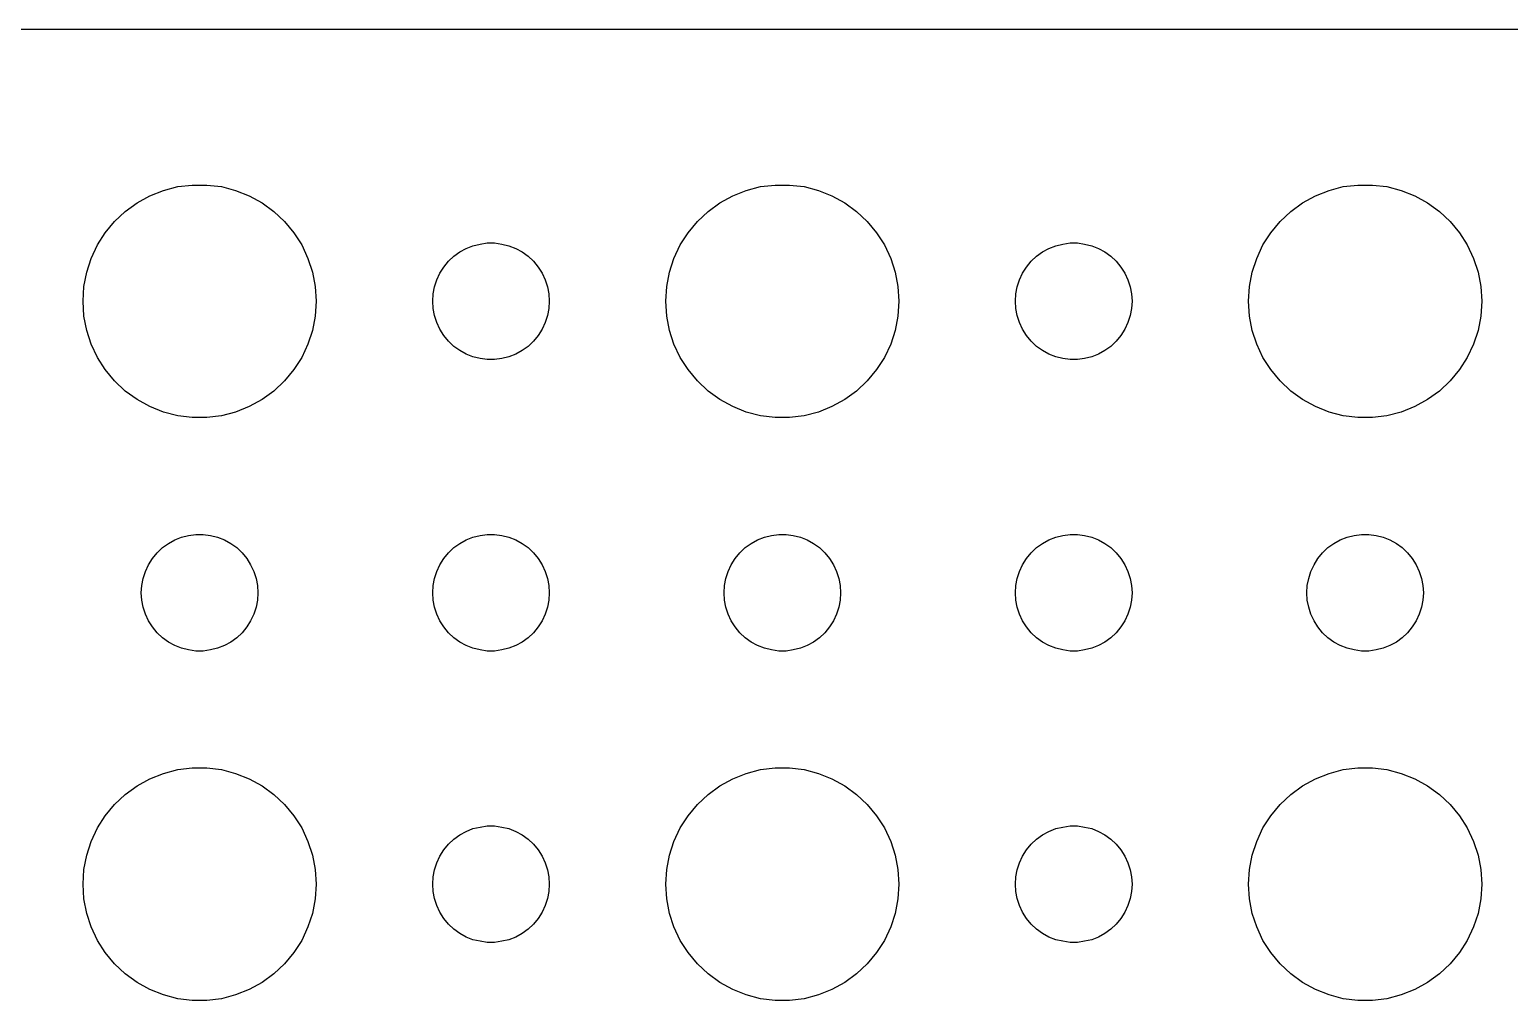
# Model space of a CAD drawing. Header units: metres. Extents: x -134 to 134, y 518 to 1078.
# Drawn here: x 63.12 to 101.21, y 1053.01 to 1077.99 of the extents above; entities that cross this region are included whole.
import ezdxf

# ---------------------------------------------------------------- set-up
doc = ezdxf.new("R2010")
doc.units = ezdxf.units.M

msp = doc.modelspace()

# ---------------------------------------------------------------- linework, layer by layer
for p, q in [((129.814, 1077.99), (-129.814, 1077.99)), ((66.2227, 1073.71), (66.573, 1073.85)), ((66.573, 1073.85), (66.9379, 1073.95)), ((66.9379, 1073.95), (67.3116, 1073.99)), ((67.3116, 1073.99), (67.6884, 1073.99)), ((67.6884, 1073.99), (68.0621, 1073.95)), ((68.0621, 1073.95), (68.427, 1073.85)), ((68.427, 1073.85), (68.7773, 1073.71)), ((81.2227, 1073.71), (81.573, 1073.85)), ((81.573, 1073.85), (81.9379, 1073.95)), ((81.9379, 1073.95), (82.3116, 1073.99)), ((82.3116, 1073.99), (82.6884, 1073.99)), ((82.6884, 1073.99), (83.0621, 1073.95)), ((83.0621, 1073.95), (83.427, 1073.85)), ((83.427, 1073.85), (83.7773, 1073.71)), ((96.2227, 1073.71), (96.573, 1073.85)), ((96.573, 1073.85), (96.9379, 1073.95)), ((96.9379, 1073.95), (97.3116, 1073.99)), ((97.3116, 1073.99), (97.6884, 1073.99)), ((97.6884, 1073.99), (98.0621, 1073.95)), ((98.0621, 1073.95), (98.427, 1073.85)), ((98.427, 1073.85), (98.7773, 1073.71)), ((65.5877, 1073.31), (65.8925, 1073.53)), ((65.8925, 1073.53), (66.2227, 1073.71)), ((68.7773, 1073.71), (69.1075, 1073.53)), ((69.1075, 1073.53), (69.4123, 1073.31)), ((80.5877, 1073.31), (80.8925, 1073.53)), ((80.8925, 1073.53), (81.2227, 1073.71)), ((83.7773, 1073.71), (84.1075, 1073.53)), ((84.1075, 1073.53), (84.4123, 1073.31)), ((95.5877, 1073.31), (95.8925, 1073.53)), ((95.8925, 1073.53), (96.2227, 1073.71)), ((98.7773, 1073.71), (99.1075, 1073.53)), ((99.1075, 1073.53), (99.4123, 1073.31)), ((65.073, 1072.76), (65.3131, 1073.05)), ((65.3131, 1073.05), (65.5877, 1073.31)), ((69.4123, 1073.31), (69.6869, 1073.05)), ((69.6869, 1073.05), (69.927, 1072.76)), ((80.073, 1072.76), (80.3131, 1073.05)), ((80.3131, 1073.05), (80.5877, 1073.31)), ((84.4123, 1073.31), (84.6869, 1073.05)), ((84.6869, 1073.05), (84.927, 1072.76)), ((95.073, 1072.76), (95.3131, 1073.05)), ((95.3131, 1073.05), (95.5877, 1073.31)), ((99.4123, 1073.31), (99.6869, 1073.05)), ((99.6869, 1073.05), (99.927, 1072.76)), ((64.8711, 1072.45), (65.073, 1072.76)), ((69.927, 1072.76), (70.1289, 1072.45)), ((79.8711, 1072.45), (80.073, 1072.76)), ((84.927, 1072.76), (85.1289, 1072.45)), ((94.8711, 1072.45), (95.073, 1072.76)), ((99.927, 1072.76), (100.129, 1072.45)), ((64.7107, 1072.1), (64.8711, 1072.45)), ((70.1289, 1072.45), (70.2893, 1072.1)), ((74.0439, 1072.16), (74.1963, 1072.27)), ((74.1963, 1072.27), (74.3613, 1072.36)), ((74.3613, 1072.36), (74.5365, 1072.43)), ((74.5365, 1072.43), (74.7189, 1072.47)), ((74.7189, 1072.47), (74.9058, 1072.5)), ((74.9058, 1072.5), (75.0942, 1072.5)), ((75.0942, 1072.5), (75.2811, 1072.47)), ((75.2811, 1072.47), (75.4635, 1072.43)), ((75.4635, 1072.43), (75.6387, 1072.36)), ((75.6387, 1072.36), (75.8037, 1072.27)), ((75.8037, 1072.27), (75.9561, 1072.16)), ((79.7107, 1072.1), (79.8711, 1072.45)), ((85.1289, 1072.45), (85.2893, 1072.1)), ((89.0439, 1072.16), (89.1963, 1072.27)), ((89.1963, 1072.27), (89.3613, 1072.36)), ((89.3613, 1072.36), (89.5365, 1072.43)), ((89.5365, 1072.43), (89.7189, 1072.47)), ((89.7189, 1072.47), (89.9058, 1072.5)), ((89.9058, 1072.5), (90.0942, 1072.5)), ((90.0942, 1072.5), (90.2811, 1072.47)), ((90.2811, 1072.47), (90.4635, 1072.43)), ((90.4635, 1072.43), (90.6387, 1072.36)), ((90.6387, 1072.36), (90.8037, 1072.27)), ((90.8037, 1072.27), (90.9561, 1072.16)), ((94.7107, 1072.1), (94.8711, 1072.45)), ((100.129, 1072.45), (100.289, 1072.1)), ((64.5943, 1071.75), (64.7107, 1072.1)), ((70.2893, 1072.1), (70.4057, 1071.75)), ((73.6855, 1071.72), (73.7865, 1071.88)), ((73.7865, 1071.88), (73.9065, 1072.03)), ((73.9065, 1072.03), (74.0439, 1072.16)), ((75.9561, 1072.16), (76.0934, 1072.03)), ((76.0934, 1072.03), (76.2135, 1071.88)), ((76.2135, 1071.88), (76.3145, 1071.72)), ((79.5943, 1071.75), (79.7107, 1072.1)), ((85.2893, 1072.1), (85.4057, 1071.75)), ((88.6855, 1071.72), (88.7865, 1071.88)), ((88.7865, 1071.88), (88.9065, 1072.03)), ((88.9065, 1072.03), (89.0439, 1072.16)), ((90.9561, 1072.16), (91.0934, 1072.03)), ((91.0934, 1072.03), (91.2135, 1071.88)), ((91.2135, 1071.88), (91.3145, 1071.72)), ((94.5943, 1071.75), (94.7107, 1072.1)), ((100.289, 1072.1), (100.406, 1071.75)), ((64.5237, 1071.38), (64.5943, 1071.75)), ((70.4057, 1071.75), (70.4763, 1071.38)), ((73.5471, 1071.37), (73.6053, 1071.55)), ((73.6053, 1071.55), (73.6855, 1071.72)), ((76.3145, 1071.72), (76.3947, 1071.55)), ((76.3947, 1071.55), (76.4529, 1071.37)), ((79.5237, 1071.38), (79.5943, 1071.75)), ((85.4057, 1071.75), (85.4763, 1071.38)), ((88.5471, 1071.37), (88.6053, 1071.55)), ((88.6053, 1071.55), (88.6855, 1071.72)), ((91.3145, 1071.72), (91.3947, 1071.55)), ((91.3947, 1071.55), (91.4529, 1071.37)), ((94.5237, 1071.38), (94.5943, 1071.75)), ((100.406, 1071.75), (100.476, 1071.38)), ((64.5, 1071), (64.5237, 1071.38)), ((70.4763, 1071.38), (70.5, 1071)), ((73.5, 1071), (73.5118, 1071.19)), ((73.5118, 1071.19), (73.5471, 1071.37)), ((76.4529, 1071.37), (76.4882, 1071.19)), ((76.4882, 1071.19), (76.5, 1071)), ((79.5, 1071), (79.5237, 1071.38)), ((85.4763, 1071.38), (85.5, 1071)), ((88.5, 1071), (88.5118, 1071.19)), ((88.5118, 1071.19), (88.5471, 1071.37)), ((91.4529, 1071.37), (91.4882, 1071.19)), ((91.4882, 1071.19), (91.5, 1071)), ((94.5, 1071), (94.5237, 1071.38)), ((100.476, 1071.38), (100.5, 1071)), ((64.5237, 1070.62), (64.5, 1071)), ((70.5, 1071), (70.4763, 1070.62)), ((73.5118, 1070.81), (73.5, 1071)), ((73.5471, 1070.63), (73.5118, 1070.81)), ((76.4882, 1070.81), (76.4529, 1070.63)), ((76.5, 1071), (76.4882, 1070.81)), ((79.5237, 1070.62), (79.5, 1071)), ((85.5, 1071), (85.4763, 1070.62)), ((88.5118, 1070.81), (88.5, 1071)), ((88.5471, 1070.63), (88.5118, 1070.81)), ((91.4882, 1070.81), (91.4529, 1070.63)), ((91.5, 1071), (91.4882, 1070.81)), ((94.5237, 1070.62), (94.5, 1071)), ((100.5, 1071), (100.476, 1070.62)), ((64.5943, 1070.25), (64.5237, 1070.62)), ((70.4763, 1070.62), (70.4057, 1070.25)), ((73.6053, 1070.45), (73.5471, 1070.63)), ((73.6855, 1070.28), (73.6053, 1070.45)), ((76.3947, 1070.45), (76.3145, 1070.28)), ((76.4529, 1070.63), (76.3947, 1070.45)), ((79.5943, 1070.25), (79.5237, 1070.62)), ((85.4763, 1070.62), (85.4057, 1070.25)), ((88.6053, 1070.45), (88.5471, 1070.63)), ((88.6855, 1070.28), (88.6053, 1070.45)), ((91.3947, 1070.45), (91.3145, 1070.28)), ((91.4529, 1070.63), (91.3947, 1070.45)), ((94.5943, 1070.25), (94.5237, 1070.62)), ((100.476, 1070.62), (100.406, 1070.25)), ((64.7107, 1069.9), (64.5943, 1070.25)), ((70.4057, 1070.25), (70.2893, 1069.9)), ((73.7865, 1070.12), (73.6855, 1070.28)), ((73.9065, 1069.97), (73.7865, 1070.12)), ((74.0439, 1069.84), (73.9065, 1069.97)), ((76.0934, 1069.97), (75.9561, 1069.84)), ((76.2135, 1070.12), (76.0934, 1069.97)), ((76.3145, 1070.28), (76.2135, 1070.12)), ((79.7107, 1069.9), (79.5943, 1070.25)), ((85.4057, 1070.25), (85.2893, 1069.9)), ((88.7865, 1070.12), (88.6855, 1070.28)), ((88.9065, 1069.97), (88.7865, 1070.12)), ((89.0439, 1069.84), (88.9065, 1069.97)), ((91.0934, 1069.97), (90.9561, 1069.84)), ((91.2135, 1070.12), (91.0934, 1069.97)), ((91.3145, 1070.28), (91.2135, 1070.12)), ((94.7107, 1069.9), (94.5943, 1070.25)), ((100.406, 1070.25), (100.289, 1069.9)), ((64.8711, 1069.55), (64.7107, 1069.9)), ((65.073, 1069.24), (64.8711, 1069.55)), ((70.1289, 1069.55), (69.927, 1069.24)), ((70.2893, 1069.9), (70.1289, 1069.55)), ((74.1963, 1069.73), (74.0439, 1069.84)), ((74.3613, 1069.64), (74.1963, 1069.73)), ((74.5365, 1069.57), (74.3613, 1069.64)), ((74.7189, 1069.53), (74.5365, 1069.57)), ((75.4635, 1069.57), (75.2811, 1069.53)), ((75.6387, 1069.64), (75.4635, 1069.57)), ((75.8037, 1069.73), (75.6387, 1069.64)), ((75.9561, 1069.84), (75.8037, 1069.73)), ((79.8711, 1069.55), (79.7107, 1069.9)), ((80.073, 1069.24), (79.8711, 1069.55)), ((85.1289, 1069.55), (84.927, 1069.24)), ((85.2893, 1069.9), (85.1289, 1069.55)), ((89.1963, 1069.73), (89.0439, 1069.84)), ((89.3613, 1069.64), (89.1963, 1069.73)), ((89.5365, 1069.57), (89.3613, 1069.64)), ((89.7189, 1069.53), (89.5365, 1069.57)), ((90.4635, 1069.57), (90.2811, 1069.53)), ((90.6387, 1069.64), (90.4635, 1069.57)), ((90.8037, 1069.73), (90.6387, 1069.64)), ((90.9561, 1069.84), (90.8037, 1069.73)), ((94.8711, 1069.55), (94.7107, 1069.9)), ((95.073, 1069.24), (94.8711, 1069.55)), ((100.129, 1069.55), (99.927, 1069.24)), ((100.289, 1069.9), (100.129, 1069.55)), ((65.3131, 1068.95), (65.073, 1069.24)), ((69.927, 1069.24), (69.6869, 1068.95)), ((74.9058, 1069.5), (74.7189, 1069.53)), ((75.0942, 1069.5), (74.9058, 1069.5)), ((75.2811, 1069.53), (75.0942, 1069.5)), ((80.3131, 1068.95), (80.073, 1069.24)), ((84.927, 1069.24), (84.6869, 1068.95)), ((89.9058, 1069.5), (89.7189, 1069.53)), ((90.0942, 1069.5), (89.9058, 1069.5)), ((90.2811, 1069.53), (90.0942, 1069.5)), ((95.3131, 1068.95), (95.073, 1069.24)), ((99.927, 1069.24), (99.6869, 1068.95)), ((65.5877, 1068.69), (65.3131, 1068.95)), ((69.6869, 1068.95), (69.4123, 1068.69)), ((80.5877, 1068.69), (80.3131, 1068.95)), ((84.6869, 1068.95), (84.4123, 1068.69)), ((95.5877, 1068.69), (95.3131, 1068.95)), ((99.6869, 1068.95), (99.4123, 1068.69)), ((65.8925, 1068.47), (65.5877, 1068.69)), ((66.2227, 1068.29), (65.8925, 1068.47)), ((69.1075, 1068.47), (68.7773, 1068.29)), ((69.4123, 1068.69), (69.1075, 1068.47)), ((80.8925, 1068.47), (80.5877, 1068.69)), ((81.2227, 1068.29), (80.8925, 1068.47)), ((84.1075, 1068.47), (83.7773, 1068.29)), ((84.4123, 1068.69), (84.1075, 1068.47)), ((95.8925, 1068.47), (95.5877, 1068.69)), ((96.2227, 1068.29), (95.8925, 1068.47)), ((99.1075, 1068.47), (98.7773, 1068.29)), ((99.4123, 1068.69), (99.1075, 1068.47)), ((66.573, 1068.15), (66.2227, 1068.29)), ((66.9379, 1068.05), (66.573, 1068.15)), ((67.3116, 1068.01), (66.9379, 1068.05)), ((67.6884, 1068.01), (67.3116, 1068.01)), ((68.0621, 1068.05), (67.6884, 1068.01)), ((68.427, 1068.15), (68.0621, 1068.05)), ((68.7773, 1068.29), (68.427, 1068.15)), ((81.573, 1068.15), (81.2227, 1068.29)), ((81.9379, 1068.05), (81.573, 1068.15)), ((82.3116, 1068.01), (81.9379, 1068.05)), ((82.6884, 1068.01), (82.3116, 1068.01)), ((83.0621, 1068.05), (82.6884, 1068.01)), ((83.427, 1068.15), (83.0621, 1068.05)), ((83.7773, 1068.29), (83.427, 1068.15)), ((96.573, 1068.15), (96.2227, 1068.29)), ((96.9379, 1068.05), (96.573, 1068.15)), ((97.3116, 1068.01), (96.9379, 1068.05)), ((97.6884, 1068.01), (97.3116, 1068.01)), ((98.0621, 1068.05), (97.6884, 1068.01)), ((98.427, 1068.15), (98.0621, 1068.05)), ((98.7773, 1068.29), (98.427, 1068.15)), ((67.0365, 1064.93), (67.2189, 1064.97)), ((67.2189, 1064.97), (67.4058, 1065)), ((67.4058, 1065), (67.5942, 1065)), ((67.5942, 1065), (67.7811, 1064.97)), ((67.7811, 1064.97), (67.9635, 1064.93)), ((74.5365, 1064.93), (74.7189, 1064.97)), ((74.7189, 1064.97), (74.9058, 1065)), ((74.9058, 1065), (75.0942, 1065)), ((75.0942, 1065), (75.2811, 1064.97)), ((75.2811, 1064.97), (75.4635, 1064.93)), ((82.0365, 1064.93), (82.2189, 1064.97)), ((82.2189, 1064.97), (82.4058, 1065)), ((82.4058, 1065), (82.5942, 1065)), ((82.5942, 1065), (82.7811, 1064.97)), ((82.7811, 1064.97), (82.9635, 1064.93)), ((89.5365, 1064.93), (89.7189, 1064.97)), ((89.7189, 1064.97), (89.9058, 1065)), ((89.9058, 1065), (90.0942, 1065)), ((90.0942, 1065), (90.2811, 1064.97)), ((90.2811, 1064.97), (90.4635, 1064.93)), ((97.0365, 1064.93), (97.2189, 1064.97)), ((97.2189, 1064.97), (97.4058, 1065)), ((97.4058, 1065), (97.5942, 1065)), ((97.5942, 1065), (97.7811, 1064.97)), ((97.7811, 1064.97), (97.9635, 1064.93)), ((66.4065, 1064.53), (66.5439, 1064.66)), ((66.5439, 1064.66), (66.6963, 1064.77)), ((66.6963, 1064.77), (66.8613, 1064.86)), ((66.8613, 1064.86), (67.0365, 1064.93)), ((67.9635, 1064.93), (68.1387, 1064.86)), ((68.1387, 1064.86), (68.3037, 1064.77)), ((68.3037, 1064.77), (68.4561, 1064.66)), ((68.4561, 1064.66), (68.5934, 1064.53)), ((73.9065, 1064.53), (74.0439, 1064.66)), ((74.0439, 1064.66), (74.1963, 1064.77)), ((74.1963, 1064.77), (74.3613, 1064.86)), ((74.3613, 1064.86), (74.5365, 1064.93)), ((75.4635, 1064.93), (75.6387, 1064.86)), ((75.6387, 1064.86), (75.8037, 1064.77)), ((75.8037, 1064.77), (75.9561, 1064.66)), ((75.9561, 1064.66), (76.0934, 1064.53)), ((81.4065, 1064.53), (81.5439, 1064.66)), ((81.5439, 1064.66), (81.6963, 1064.77)), ((81.6963, 1064.77), (81.8613, 1064.86)), ((81.8613, 1064.86), (82.0365, 1064.93)), ((82.9635, 1064.93), (83.1387, 1064.86)), ((83.1387, 1064.86), (83.3037, 1064.77)), ((83.3037, 1064.77), (83.4561, 1064.66)), ((83.4561, 1064.66), (83.5934, 1064.53)), ((88.9065, 1064.53), (89.0439, 1064.66)), ((89.0439, 1064.66), (89.1963, 1064.77)), ((89.1963, 1064.77), (89.3613, 1064.86)), ((89.3613, 1064.86), (89.5365, 1064.93)), ((90.4635, 1064.93), (90.6387, 1064.86)), ((90.6387, 1064.86), (90.8037, 1064.77)), ((90.8037, 1064.77), (90.9561, 1064.66)), ((90.9561, 1064.66), (91.0934, 1064.53)), ((96.4065, 1064.53), (96.5439, 1064.66)), ((96.5439, 1064.66), (96.6963, 1064.77)), ((96.6963, 1064.77), (96.8613, 1064.86)), ((96.8613, 1064.86), (97.0365, 1064.93)), ((97.9635, 1064.93), (98.1387, 1064.86)), ((98.1387, 1064.86), (98.3037, 1064.77)), ((98.3037, 1064.77), (98.4561, 1064.66)), ((98.4561, 1064.66), (98.5934, 1064.53)), ((66.1053, 1064.05), (66.1855, 1064.22)), ((66.1855, 1064.22), (66.2865, 1064.38)), ((66.2865, 1064.38), (66.4065, 1064.53)), ((68.5934, 1064.53), (68.7135, 1064.38)), ((68.7135, 1064.38), (68.8145, 1064.22)), ((68.8145, 1064.22), (68.8947, 1064.05)), ((73.6053, 1064.05), (73.6855, 1064.22)), ((73.6855, 1064.22), (73.7865, 1064.38)), ((73.7865, 1064.38), (73.9065, 1064.53)), ((76.0934, 1064.53), (76.2135, 1064.38)), ((76.2135, 1064.38), (76.3145, 1064.22)), ((76.3145, 1064.22), (76.3947, 1064.05)), ((81.1053, 1064.05), (81.1855, 1064.22)), ((81.1855, 1064.22), (81.2865, 1064.38)), ((81.2865, 1064.38), (81.4065, 1064.53)), ((83.5934, 1064.53), (83.7135, 1064.38)), ((83.7135, 1064.38), (83.8145, 1064.22)), ((83.8145, 1064.22), (83.8947, 1064.05)), ((88.6053, 1064.05), (88.6855, 1064.22)), ((88.6855, 1064.22), (88.7865, 1064.38)), ((88.7865, 1064.38), (88.9065, 1064.53)), ((91.0934, 1064.53), (91.2135, 1064.38)), ((91.2135, 1064.38), (91.3145, 1064.22)), ((91.3145, 1064.22), (91.3947, 1064.05)), ((96.1053, 1064.05), (96.1855, 1064.22)), ((96.1855, 1064.22), (96.2865, 1064.38)), ((96.2865, 1064.38), (96.4065, 1064.53)), ((98.5934, 1064.53), (98.7135, 1064.38)), ((98.7135, 1064.38), (98.8145, 1064.22)), ((98.8145, 1064.22), (98.8947, 1064.05)), ((66.0118, 1063.69), (66.0471, 1063.87)), ((66.0471, 1063.87), (66.1053, 1064.05)), ((68.8947, 1064.05), (68.9529, 1063.87)), ((68.9529, 1063.87), (68.9882, 1063.69)), ((73.5118, 1063.69), (73.5471, 1063.87)), ((73.5471, 1063.87), (73.6053, 1064.05)), ((76.3947, 1064.05), (76.4529, 1063.87)), ((76.4529, 1063.87), (76.4882, 1063.69)), ((81.0118, 1063.69), (81.0471, 1063.87)), ((81.0471, 1063.87), (81.1053, 1064.05)), ((83.8947, 1064.05), (83.9529, 1063.87)), ((83.9529, 1063.87), (83.9882, 1063.69)), ((88.5118, 1063.69), (88.5471, 1063.87)), ((88.5471, 1063.87), (88.6053, 1064.05)), ((91.3947, 1064.05), (91.4529, 1063.87)), ((91.4529, 1063.87), (91.4882, 1063.69)), ((96.0118, 1063.69), (96.0471, 1063.87)), ((96.0471, 1063.87), (96.1053, 1064.05)), ((98.8947, 1064.05), (98.9529, 1063.87)), ((98.9529, 1063.87), (98.9882, 1063.69)), ((66, 1063.5), (66.0118, 1063.69)), ((66.0118, 1063.31), (66, 1063.5)), ((68.9882, 1063.69), (69, 1063.5)), ((69, 1063.5), (68.9882, 1063.31)), ((73.5, 1063.5), (73.5118, 1063.69)), ((73.5118, 1063.31), (73.5, 1063.5)), ((76.4882, 1063.69), (76.5, 1063.5)), ((76.5, 1063.5), (76.4882, 1063.31)), ((81, 1063.5), (81.0118, 1063.69)), ((81.0118, 1063.31), (81, 1063.5)), ((83.9882, 1063.69), (84, 1063.5)), ((84, 1063.5), (83.9882, 1063.31)), ((88.5, 1063.5), (88.5118, 1063.69)), ((88.5118, 1063.31), (88.5, 1063.5)), ((91.4882, 1063.69), (91.5, 1063.5)), ((91.5, 1063.5), (91.4882, 1063.31)), ((96, 1063.5), (96.0118, 1063.69)), ((96.0118, 1063.31), (96, 1063.5)), ((98.9882, 1063.69), (99, 1063.5)), ((99, 1063.5), (98.9882, 1063.31)), ((66.0471, 1063.13), (66.0118, 1063.31)), ((66.1053, 1062.95), (66.0471, 1063.13)), ((68.9529, 1063.13), (68.8947, 1062.95)), ((68.9882, 1063.31), (68.9529, 1063.13)), ((73.5471, 1063.13), (73.5118, 1063.31)), ((73.6053, 1062.95), (73.5471, 1063.13)), ((76.4529, 1063.13), (76.3947, 1062.95)), ((76.4882, 1063.31), (76.4529, 1063.13)), ((81.0471, 1063.13), (81.0118, 1063.31)), ((81.1053, 1062.95), (81.0471, 1063.13)), ((83.9529, 1063.13), (83.8947, 1062.95)), ((83.9882, 1063.31), (83.9529, 1063.13)), ((88.5471, 1063.13), (88.5118, 1063.31)), ((88.6053, 1062.95), (88.5471, 1063.13)), ((91.4529, 1063.13), (91.3947, 1062.95)), ((91.4882, 1063.31), (91.4529, 1063.13)), ((96.0471, 1063.13), (96.0118, 1063.31)), ((96.1053, 1062.95), (96.0471, 1063.13)), ((98.9529, 1063.13), (98.8947, 1062.95)), ((98.9882, 1063.31), (98.9529, 1063.13)), ((66.1855, 1062.78), (66.1053, 1062.95)), ((66.2865, 1062.62), (66.1855, 1062.78)), ((68.8145, 1062.78), (68.7135, 1062.62)), ((68.8947, 1062.95), (68.8145, 1062.78)), ((73.6855, 1062.78), (73.6053, 1062.95)), ((73.7865, 1062.62), (73.6855, 1062.78)), ((76.3145, 1062.78), (76.2135, 1062.62)), ((76.3947, 1062.95), (76.3145, 1062.78)), ((81.1855, 1062.78), (81.1053, 1062.95)), ((81.2865, 1062.62), (81.1855, 1062.78)), ((83.8145, 1062.78), (83.7135, 1062.62)), ((83.8947, 1062.95), (83.8145, 1062.78)), ((88.6855, 1062.78), (88.6053, 1062.95)), ((88.7865, 1062.62), (88.6855, 1062.78)), ((91.3145, 1062.78), (91.2135, 1062.62)), ((91.3947, 1062.95), (91.3145, 1062.78)), ((96.1855, 1062.78), (96.1053, 1062.95)), ((96.2865, 1062.62), (96.1855, 1062.78)), ((98.8145, 1062.78), (98.7135, 1062.62)), ((98.8947, 1062.95), (98.8145, 1062.78)), ((66.4065, 1062.47), (66.2865, 1062.62)), ((66.5439, 1062.34), (66.4065, 1062.47)), ((66.6963, 1062.23), (66.5439, 1062.34)), ((68.4561, 1062.34), (68.3037, 1062.23)), ((68.5934, 1062.47), (68.4561, 1062.34)), ((68.7135, 1062.62), (68.5934, 1062.47)), ((73.9065, 1062.47), (73.7865, 1062.62)), ((74.0439, 1062.34), (73.9065, 1062.47)), ((74.1963, 1062.23), (74.0439, 1062.34)), ((75.9561, 1062.34), (75.8037, 1062.23)), ((76.0934, 1062.47), (75.9561, 1062.34)), ((76.2135, 1062.62), (76.0934, 1062.47)), ((81.4065, 1062.47), (81.2865, 1062.62)), ((81.5439, 1062.34), (81.4065, 1062.47)), ((81.6963, 1062.23), (81.5439, 1062.34)), ((83.4561, 1062.34), (83.3037, 1062.23)), ((83.5934, 1062.47), (83.4561, 1062.34)), ((83.7135, 1062.62), (83.5934, 1062.47)), ((88.9065, 1062.47), (88.7865, 1062.62)), ((89.0439, 1062.34), (88.9065, 1062.47)), ((89.1963, 1062.23), (89.0439, 1062.34)), ((90.9561, 1062.34), (90.8037, 1062.23)), ((91.0934, 1062.47), (90.9561, 1062.34)), ((91.2135, 1062.62), (91.0934, 1062.47)), ((96.4065, 1062.47), (96.2865, 1062.62)), ((96.5439, 1062.34), (96.4065, 1062.47)), ((96.6963, 1062.23), (96.5439, 1062.34)), ((98.4561, 1062.34), (98.3037, 1062.23)), ((98.5934, 1062.47), (98.4561, 1062.34)), ((98.7135, 1062.62), (98.5934, 1062.47)), ((66.8613, 1062.14), (66.6963, 1062.23)), ((67.0365, 1062.07), (66.8613, 1062.14)), ((67.2189, 1062.03), (67.0365, 1062.07)), ((67.4058, 1062), (67.2189, 1062.03)), ((67.5942, 1062), (67.4058, 1062)), ((67.7811, 1062.03), (67.5942, 1062)), ((67.9635, 1062.07), (67.7811, 1062.03)), ((68.1387, 1062.14), (67.9635, 1062.07)), ((68.3037, 1062.23), (68.1387, 1062.14)), ((74.3613, 1062.14), (74.1963, 1062.23)), ((74.5365, 1062.07), (74.3613, 1062.14)), ((74.7189, 1062.03), (74.5365, 1062.07)), ((74.9058, 1062), (74.7189, 1062.03)), ((75.0942, 1062), (74.9058, 1062)), ((75.2811, 1062.03), (75.0942, 1062)), ((75.4635, 1062.07), (75.2811, 1062.03)), ((75.6387, 1062.14), (75.4635, 1062.07)), ((75.8037, 1062.23), (75.6387, 1062.14)), ((81.8613, 1062.14), (81.6963, 1062.23)), ((82.0365, 1062.07), (81.8613, 1062.14)), ((82.2189, 1062.03), (82.0365, 1062.07)), ((82.4058, 1062), (82.2189, 1062.03)), ((82.5942, 1062), (82.4058, 1062)), ((82.7811, 1062.03), (82.5942, 1062)), ((82.9635, 1062.07), (82.7811, 1062.03)), ((83.1387, 1062.14), (82.9635, 1062.07)), ((83.3037, 1062.23), (83.1387, 1062.14)), ((89.3613, 1062.14), (89.1963, 1062.23)), ((89.5365, 1062.07), (89.3613, 1062.14)), ((89.7189, 1062.03), (89.5365, 1062.07)), ((89.9058, 1062), (89.7189, 1062.03)), ((90.0942, 1062), (89.9058, 1062)), ((90.2811, 1062.03), (90.0942, 1062)), ((90.4635, 1062.07), (90.2811, 1062.03)), ((90.6387, 1062.14), (90.4635, 1062.07)), ((90.8037, 1062.23), (90.6387, 1062.14)), ((96.8613, 1062.14), (96.6963, 1062.23)), ((97.0365, 1062.07), (96.8613, 1062.14)), ((97.2189, 1062.03), (97.0365, 1062.07)), ((97.4058, 1062), (97.2189, 1062.03)), ((97.5942, 1062), (97.4058, 1062)), ((97.7811, 1062.03), (97.5942, 1062)), ((97.9635, 1062.07), (97.7811, 1062.03)), ((98.1387, 1062.14), (97.9635, 1062.07)), ((98.3037, 1062.23), (98.1387, 1062.14)), ((66.573, 1058.85), (66.9379, 1058.95)), ((66.9379, 1058.95), (67.3116, 1058.99)), ((67.3116, 1058.99), (67.6884, 1058.99)), ((67.6884, 1058.99), (68.0621, 1058.95)), ((68.0621, 1058.95), (68.427, 1058.85)), ((81.573, 1058.85), (81.9379, 1058.95)), ((81.9379, 1058.95), (82.3116, 1058.99)), ((82.3116, 1058.99), (82.6884, 1058.99)), ((82.6884, 1058.99), (83.0621, 1058.95)), ((83.0621, 1058.95), (83.427, 1058.85)), ((96.573, 1058.85), (96.9379, 1058.95)), ((96.9379, 1058.95), (97.3116, 1058.99)), ((97.3116, 1058.99), (97.6884, 1058.99)), ((97.6884, 1058.99), (98.0621, 1058.95)), ((98.0621, 1058.95), (98.427, 1058.85)), ((65.5877, 1058.31), (65.8925, 1058.53)), ((65.8925, 1058.53), (66.2227, 1058.71)), ((66.2227, 1058.71), (66.573, 1058.85)), ((68.427, 1058.85), (68.7773, 1058.71)), ((68.7773, 1058.71), (69.1075, 1058.53)), ((69.1075, 1058.53), (69.4123, 1058.31)), ((80.5877, 1058.31), (80.8925, 1058.53)), ((80.8925, 1058.53), (81.2227, 1058.71)), ((81.2227, 1058.71), (81.573, 1058.85)), ((83.427, 1058.85), (83.7773, 1058.71)), ((83.7773, 1058.71), (84.1075, 1058.53)), ((84.1075, 1058.53), (84.4123, 1058.31)), ((95.5877, 1058.31), (95.8925, 1058.53)), ((95.8925, 1058.53), (96.2227, 1058.71)), ((96.2227, 1058.71), (96.573, 1058.85)), ((98.427, 1058.85), (98.7773, 1058.71)), ((98.7773, 1058.71), (99.1075, 1058.53)), ((99.1075, 1058.53), (99.4123, 1058.31)), ((65.3131, 1058.05), (65.5877, 1058.31)), ((69.4123, 1058.31), (69.6869, 1058.05)), ((80.3131, 1058.05), (80.5877, 1058.31)), ((84.4123, 1058.31), (84.6869, 1058.05)), ((95.3131, 1058.05), (95.5877, 1058.31)), ((99.4123, 1058.31), (99.6869, 1058.05)), ((64.8711, 1057.45), (65.073, 1057.76)), ((65.073, 1057.76), (65.3131, 1058.05)), ((69.6869, 1058.05), (69.927, 1057.76)), ((69.927, 1057.76), (70.1289, 1057.45)), ((79.8711, 1057.45), (80.073, 1057.76)), ((80.073, 1057.76), (80.3131, 1058.05)), ((84.6869, 1058.05), (84.927, 1057.76)), ((84.927, 1057.76), (85.1289, 1057.45)), ((94.8711, 1057.45), (95.073, 1057.76)), ((95.073, 1057.76), (95.3131, 1058.05)), ((99.6869, 1058.05), (99.927, 1057.76)), ((99.927, 1057.76), (100.129, 1057.45)), ((64.7107, 1057.1), (64.8711, 1057.45)), ((70.1289, 1057.45), (70.2893, 1057.1)), ((74.1963, 1057.27), (74.3613, 1057.36)), ((74.3613, 1057.36), (74.5365, 1057.43)), ((74.5365, 1057.43), (74.7189, 1057.47)), ((74.7189, 1057.47), (74.9058, 1057.5)), ((74.9058, 1057.5), (75.0942, 1057.5)), ((75.0942, 1057.5), (75.2811, 1057.47)), ((75.2811, 1057.47), (75.4635, 1057.43)), ((75.4635, 1057.43), (75.6387, 1057.36)), ((75.6387, 1057.36), (75.8037, 1057.27)), ((79.7107, 1057.1), (79.8711, 1057.45)), ((85.1289, 1057.45), (85.2893, 1057.1)), ((89.1963, 1057.27), (89.3613, 1057.36)), ((89.3613, 1057.36), (89.5365, 1057.43)), ((89.5365, 1057.43), (89.7189, 1057.47)), ((89.7189, 1057.47), (89.9058, 1057.5)), ((89.9058, 1057.5), (90.0942, 1057.5)), ((90.0942, 1057.5), (90.2811, 1057.47)), ((90.2811, 1057.47), (90.4635, 1057.43)), ((90.4635, 1057.43), (90.6387, 1057.36)), ((90.6387, 1057.36), (90.8037, 1057.27)), ((94.7107, 1057.1), (94.8711, 1057.45)), ((100.129, 1057.45), (100.289, 1057.1)), ((64.5943, 1056.75), (64.7107, 1057.1)), ((70.2893, 1057.1), (70.4057, 1056.75)), ((73.7865, 1056.88), (73.9065, 1057.03)), ((73.9065, 1057.03), (74.0439, 1057.16)), ((74.0439, 1057.16), (74.1963, 1057.27)), ((75.8037, 1057.27), (75.9561, 1057.16)), ((75.9561, 1057.16), (76.0934, 1057.03)), ((76.0934, 1057.03), (76.2135, 1056.88)), ((79.5943, 1056.75), (79.7107, 1057.1)), ((85.2893, 1057.1), (85.4057, 1056.75)), ((88.7865, 1056.88), (88.9065, 1057.03)), ((88.9065, 1057.03), (89.0439, 1057.16)), ((89.0439, 1057.16), (89.1963, 1057.27)), ((90.8037, 1057.27), (90.9561, 1057.16)), ((90.9561, 1057.16), (91.0934, 1057.03)), ((91.0934, 1057.03), (91.2135, 1056.88)), ((94.5943, 1056.75), (94.7107, 1057.1)), ((100.289, 1057.1), (100.406, 1056.75)), ((64.5237, 1056.38), (64.5943, 1056.75)), ((70.4057, 1056.75), (70.4763, 1056.38)), ((73.6053, 1056.55), (73.6855, 1056.72)), ((73.6855, 1056.72), (73.7865, 1056.88)), ((76.2135, 1056.88), (76.3145, 1056.72)), ((76.3145, 1056.72), (76.3947, 1056.55)), ((79.5237, 1056.38), (79.5943, 1056.75)), ((85.4057, 1056.75), (85.4763, 1056.38)), ((88.6053, 1056.55), (88.6855, 1056.72)), ((88.6855, 1056.72), (88.7865, 1056.88)), ((91.2135, 1056.88), (91.3145, 1056.72)), ((91.3145, 1056.72), (91.3947, 1056.55)), ((94.5237, 1056.38), (94.5943, 1056.75)), ((100.406, 1056.75), (100.476, 1056.38)), ((64.5, 1056), (64.5237, 1056.38)), ((70.4763, 1056.38), (70.5, 1056)), ((73.5118, 1056.19), (73.5471, 1056.37)), ((73.5471, 1056.37), (73.6053, 1056.55)), ((76.3947, 1056.55), (76.4529, 1056.37)), ((76.4529, 1056.37), (76.4882, 1056.19)), ((79.5, 1056), (79.5237, 1056.38)), ((85.4763, 1056.38), (85.5, 1056)), ((88.5118, 1056.19), (88.5471, 1056.37)), ((88.5471, 1056.37), (88.6053, 1056.55)), ((91.3947, 1056.55), (91.4529, 1056.37)), ((91.4529, 1056.37), (91.4882, 1056.19)), ((94.5, 1056), (94.5237, 1056.38)), ((100.476, 1056.38), (100.5, 1056)), ((64.5237, 1055.62), (64.5, 1056)), ((70.5, 1056), (70.4763, 1055.62)), ((73.5, 1056), (73.5118, 1056.19)), ((73.5118, 1055.81), (73.5, 1056)), ((76.4882, 1056.19), (76.5, 1056)), ((76.5, 1056), (76.4882, 1055.81)), ((79.5237, 1055.62), (79.5, 1056)), ((85.5, 1056), (85.4763, 1055.62)), ((88.5, 1056), (88.5118, 1056.19)), ((88.5118, 1055.81), (88.5, 1056)), ((91.4882, 1056.19), (91.5, 1056)), ((91.5, 1056), (91.4882, 1055.81)), ((94.5237, 1055.62), (94.5, 1056)), ((100.5, 1056), (100.476, 1055.62)), ((64.5943, 1055.25), (64.5237, 1055.62)), ((70.4763, 1055.62), (70.4057, 1055.25)), ((73.5471, 1055.63), (73.5118, 1055.81)), ((73.6053, 1055.45), (73.5471, 1055.63)), ((73.6855, 1055.28), (73.6053, 1055.45)), ((76.3947, 1055.45), (76.3145, 1055.28)), ((76.4529, 1055.63), (76.3947, 1055.45)), ((76.4882, 1055.81), (76.4529, 1055.63)), ((79.5943, 1055.25), (79.5237, 1055.62)), ((85.4763, 1055.62), (85.4057, 1055.25)), ((88.5471, 1055.63), (88.5118, 1055.81)), ((88.6053, 1055.45), (88.5471, 1055.63)), ((88.6855, 1055.28), (88.6053, 1055.45)), ((91.3947, 1055.45), (91.3145, 1055.28)), ((91.4529, 1055.63), (91.3947, 1055.45)), ((91.4882, 1055.81), (91.4529, 1055.63)), ((94.5943, 1055.25), (94.5237, 1055.62)), ((100.476, 1055.62), (100.406, 1055.25)), ((64.7107, 1054.9), (64.5943, 1055.25)), ((70.4057, 1055.25), (70.2893, 1054.9)), ((73.7865, 1055.12), (73.6855, 1055.28)), ((73.9065, 1054.97), (73.7865, 1055.12)), ((76.2135, 1055.12), (76.0934, 1054.97)), ((76.3145, 1055.28), (76.2135, 1055.12)), ((79.7107, 1054.9), (79.5943, 1055.25)), ((85.4057, 1055.25), (85.2893, 1054.9)), ((88.7865, 1055.12), (88.6855, 1055.28)), ((88.9065, 1054.97), (88.7865, 1055.12)), ((91.2135, 1055.12), (91.0934, 1054.97)), ((91.3145, 1055.28), (91.2135, 1055.12)), ((94.7107, 1054.9), (94.5943, 1055.25)), ((100.406, 1055.25), (100.289, 1054.9)), ((64.8711, 1054.55), (64.7107, 1054.9)), ((70.2893, 1054.9), (70.1289, 1054.55)), ((74.0439, 1054.84), (73.9065, 1054.97)), ((74.1963, 1054.73), (74.0439, 1054.84)), ((74.3613, 1054.64), (74.1963, 1054.73)), ((75.8037, 1054.73), (75.6387, 1054.64)), ((75.9561, 1054.84), (75.8037, 1054.73)), ((76.0934, 1054.97), (75.9561, 1054.84)), ((79.8711, 1054.55), (79.7107, 1054.9)), ((85.2893, 1054.9), (85.1289, 1054.55)), ((89.0439, 1054.84), (88.9065, 1054.97)), ((89.1963, 1054.73), (89.0439, 1054.84)), ((89.3613, 1054.64), (89.1963, 1054.73)), ((90.8037, 1054.73), (90.6387, 1054.64)), ((90.9561, 1054.84), (90.8037, 1054.73)), ((91.0934, 1054.97), (90.9561, 1054.84)), ((94.8711, 1054.55), (94.7107, 1054.9)), ((100.289, 1054.9), (100.129, 1054.55)), ((65.073, 1054.24), (64.8711, 1054.55)), ((70.1289, 1054.55), (69.927, 1054.24)), ((74.5365, 1054.57), (74.3613, 1054.64)), ((74.7189, 1054.53), (74.5365, 1054.57)), ((74.9058, 1054.5), (74.7189, 1054.53)), ((75.0942, 1054.5), (74.9058, 1054.5)), ((75.2811, 1054.53), (75.0942, 1054.5)), ((75.4635, 1054.57), (75.2811, 1054.53)), ((75.6387, 1054.64), (75.4635, 1054.57)), ((80.073, 1054.24), (79.8711, 1054.55)), ((85.1289, 1054.55), (84.927, 1054.24)), ((89.5365, 1054.57), (89.3613, 1054.64)), ((89.7189, 1054.53), (89.5365, 1054.57)), ((89.9058, 1054.5), (89.7189, 1054.53)), ((90.0942, 1054.5), (89.9058, 1054.5)), ((90.2811, 1054.53), (90.0942, 1054.5)), ((90.4635, 1054.57), (90.2811, 1054.53)), ((90.6387, 1054.64), (90.4635, 1054.57)), ((95.073, 1054.24), (94.8711, 1054.55)), ((100.129, 1054.55), (99.927, 1054.24)), ((65.3131, 1053.95), (65.073, 1054.24)), ((65.5877, 1053.69), (65.3131, 1053.95)), ((69.6869, 1053.95), (69.4123, 1053.69)), ((69.927, 1054.24), (69.6869, 1053.95)), ((80.3131, 1053.95), (80.073, 1054.24)), ((80.5877, 1053.69), (80.3131, 1053.95)), ((84.6869, 1053.95), (84.4123, 1053.69)), ((84.927, 1054.24), (84.6869, 1053.95)), ((95.3131, 1053.95), (95.073, 1054.24)), ((95.5877, 1053.69), (95.3131, 1053.95)), ((99.6869, 1053.95), (99.4123, 1053.69)), ((99.927, 1054.24), (99.6869, 1053.95)), ((65.8925, 1053.47), (65.5877, 1053.69)), ((69.4123, 1053.69), (69.1075, 1053.47)), ((80.8925, 1053.47), (80.5877, 1053.69)), ((84.4123, 1053.69), (84.1075, 1053.47)), ((95.8925, 1053.47), (95.5877, 1053.69)), ((99.4123, 1053.69), (99.1075, 1053.47)), ((66.2227, 1053.29), (65.8925, 1053.47)), ((66.573, 1053.15), (66.2227, 1053.29)), ((68.7773, 1053.29), (68.427, 1053.15)), ((69.1075, 1053.47), (68.7773, 1053.29)), ((81.2227, 1053.29), (80.8925, 1053.47)), ((81.573, 1053.15), (81.2227, 1053.29)), ((83.7773, 1053.29), (83.427, 1053.15)), ((84.1075, 1053.47), (83.7773, 1053.29)), ((96.2227, 1053.29), (95.8925, 1053.47)), ((96.573, 1053.15), (96.2227, 1053.29)), ((98.7773, 1053.29), (98.427, 1053.15)), ((99.1075, 1053.47), (98.7773, 1053.29)), ((66.9379, 1053.05), (66.573, 1053.15)), ((67.3116, 1053.01), (66.9379, 1053.05)), ((67.6884, 1053.01), (67.3116, 1053.01)), ((68.0621, 1053.05), (67.6884, 1053.01)), ((68.427, 1053.15), (68.0621, 1053.05)), ((81.9379, 1053.05), (81.573, 1053.15)), ((82.3116, 1053.01), (81.9379, 1053.05)), ((82.6884, 1053.01), (82.3116, 1053.01)), ((83.0621, 1053.05), (82.6884, 1053.01)), ((83.427, 1053.15), (83.0621, 1053.05)), ((96.9379, 1053.05), (96.573, 1053.15)), ((97.3116, 1053.01), (96.9379, 1053.05)), ((97.6884, 1053.01), (97.3116, 1053.01)), ((98.0621, 1053.05), (97.6884, 1053.01)), ((98.427, 1053.15), (98.0621, 1053.05))]:
    msp.add_line(p, q)

doc.saveas('drawing.dxf')
